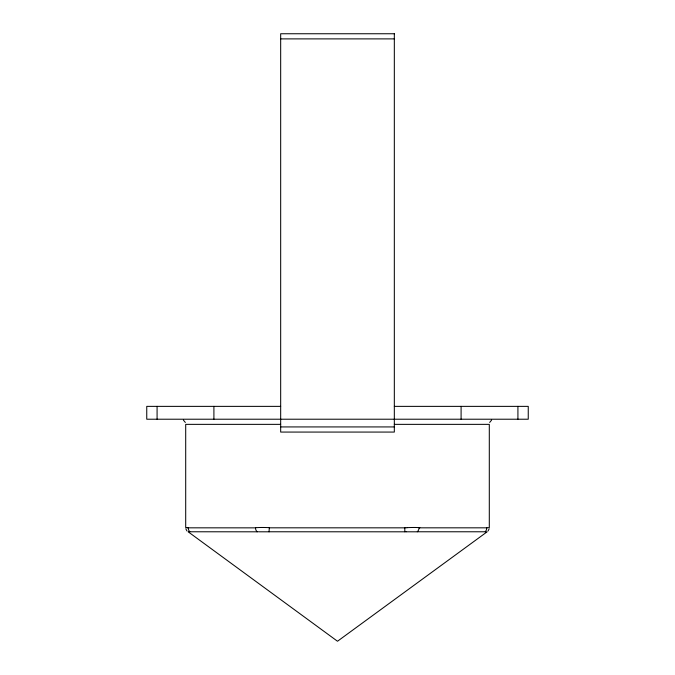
<?xml version="1.0" encoding="UTF-8"?>
<svg xmlns="http://www.w3.org/2000/svg" width="675" height="675" viewBox="0 0 675 675"><rect width="100%" height="100%" fill="white"/><g stroke="black" fill="none" stroke-linecap="round" stroke-linejoin="round"><path stroke-width="1.01" d="M258.525 531.799L269.047 531.807L269.308 527.791A6.48 6.48 0 0 0 269.722 527.816L404.84 527.833A3.957 1.941 -1.9 0 0 405.127 527.833M489.164 528.803L488.076 530.955M489.662 422.466L491.628 420.061M487.181 531.773L337.5 641.25L188.131 531.782M487.24 527.791L486.97 527.825A3.847 1.097 27.2 0 1 486.844 527.842L486.827 527.833M255.774 527.808L255.656 527.825A3.957 0.869 -26.7 0 1 255.488 527.85L188.241 527.825A5.138 4.455 -90 0 0 189.852 531.773L257.766 531.807M487.882 527.74L489.299 527.622L489.299 424.356L394.327 424.356M405.608 527.799L407.093 527.74M486.051 531.799L485.308 531.79M406.19 531.799L417.234 531.807A5.138 4.438 -82.7 0 0 419.048 527.791A6.48 3.24 90 0 0 419.251 527.816L419.487 527.825M406.012 531.807L270.127 531.773A7.543 2.303 -0.1 0 0 269.038 531.782M280.673 38.888L394.327 38.888M280.673 406.367L146.753 406.367L146.753 419.217L528.247 419.217L528.247 406.367L394.327 406.367M280.673 424.356L185.701 424.356L185.701 527.622L186.705 527.707M280.673 426.929L394.327 426.929M419.934 527.825L486.759 527.825A5.138 4.455 -90 0 1 485.156 531.773L417.909 531.773A7.543 1.148 -15.5 0 0 417.302 531.782M189.219 531.799L189.683 531.799A7.088 2.7 52.3 0 0 189.818 531.74L189.667 531.596M189.312 531.807L189.346 531.807A5.138 4.438 -82.7 0 1 189.135 531.622M404.781 527.833L404.831 531.782M188.047 527.825L187.135 527.74M257.133 531.782L257.175 531.782A5.138 4.455 -90 0 1 255.479 527.825M183.372 420.061L185.338 422.466M186.924 530.955L185.836 528.803M517.919 406.367L517.919 419.217M461.093 406.367L461.093 419.217M213.907 406.367L213.907 419.217M157.081 406.367L157.081 419.217M485.485 531.976A11.399 3.223 40.7 0 1 485.342 531.976M407.202 527.639A15.331 1.198 -2.9 0 1 419.867 527.723M256.188 527.69A15.331 1.274 2.4 0 1 269.317 527.639M188.139 527.715A3.864 1.249 38.8 0 1 187.962 527.698M394.327 33.75L280.673 33.75L280.673 432.068L394.327 432.068L394.327 33.75"/></g></svg>
